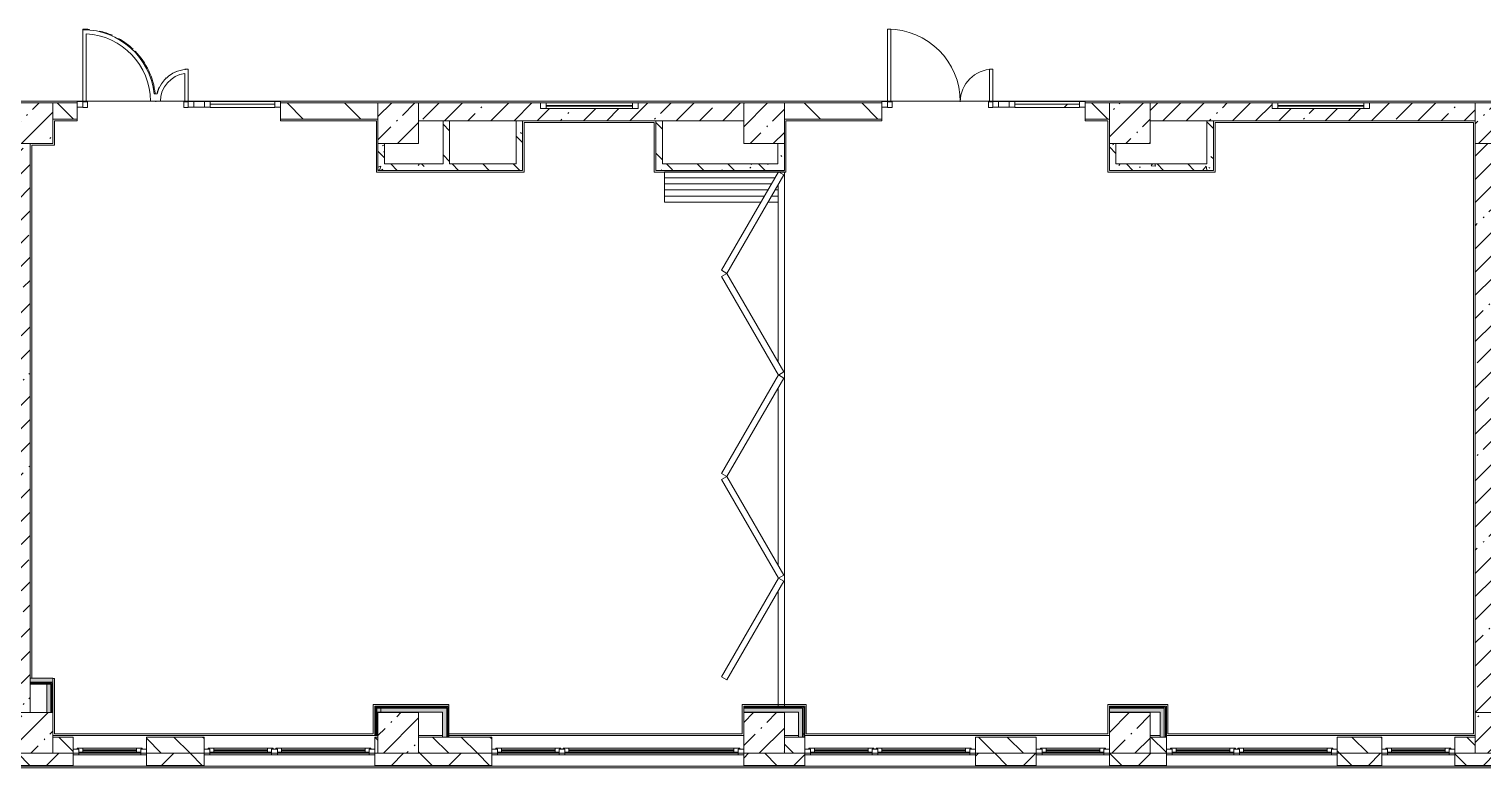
# Model space of a CAD drawing. Header units: millimetres. Extents: x 81676 to 276943, y -8553 to 29000.
# Drawn here: x 195580 to 213468, y -280 to 8808 of the extents above; entities that cross this region are included whole.
import ezdxf

# ---------------------------------------------------------------- set-up
doc = ezdxf.new("R2010")
doc.units = ezdxf.units.MM
for name, color, linetype, lineweight, true_color in [('A-DETL-GENF-4', 7, 'Continuous', 5, 0xaaaaaa), ('A-DOOR-4', 7, 'Continuous', 5, 0xaaaaaa), ('A-DOOR-FRAM-3', 7, 'Continuous', 5, 0xaaaaaa), ('A-FLOR-3', 7, 'Continuous', 5, 0xaaaaaa), ('I-WALL-1', 7, 'Continuous', 5, 0xe7e7e7), ('I-WALL-2', 7, 'Continuous', 9, 0xe7e7e7), ('I-WALL-5', 7, 'Continuous', 5, 0x787878)]:
    doc.layers.add(name, color=color, linetype=linetype, lineweight=lineweight, true_color=true_color)
for name, color, linetype, lineweight in [('A-GLAZ-2', 7, 'Continuous', 5), ('A-GLAZ-CURT-1', 7, 'Continuous', 5), ('A-GLAZ-CWMG-2', 7, 'Continuous', 5), ('A-WALL', 7, 'Continuous', 9), ('A-WALL-6', 7, 'Continuous', 5), ('I-WALL-3', 7, 'Continuous', 5), ('S-COLS-1', 7, 'Continuous', 5)]:
    doc.layers.add(name, color=color, linetype=linetype, lineweight=lineweight)
pattern_1 = [(45, (147962.96, 0), (-285.1231, 285.1231), []), (45, (148248.1, 0), (-285.1231, 285.1231), [504.031, -100.806, 16.764, -84.042])]
pattern_2 = [(135, (147962.96, 0), (-353.5534, -353.5534), [])]
pattern_3 = [(135, (147962.96, 0), (-377.1708, -377.1708), [533.4, -88.9, 17.78, -88.9]), (135, (147962.96, 376.94), (-377.1708, -377.1708), []), (50, (147962.96, 0), (637.6445, -55.7866), [66.675, -733.425]), (355, (147962.96, 0), (-123.3494, 668.699), [53.34, -586.74]), (100.451, (148016.1, -4.65), (514.299, 612.908), [56.665, -623.315]), (46.184, (147963, 177.8), (948.776, -147.15), [100.012, -1100.137]), (96.636, (148042, 165.5), (830.909, 865.997), [84.998, -934.973]), (351.184, (147963, 177.8), (830.918, 865.988), [80.01, -880.11]), (21, (148051.86, 133.35), (530.6506, -357.9283), [66.675, -733.425]), (326, (148051.86, 133.35), (216.308, 644.6585), [53.34, -586.74]), (71.451, (148096.1, 103.5), (746.9596, 286.7243), [56.665, -623.315]), (37.5, (147962.96, 0), (10.8105, 295.9426), [16.764, -562.864, 16.764, -578.866, -588.962]), (37.5, (147962.96, 0), (10.8105, 295.9426), [-1175.258, 16.764, -572.198]), (7.5, (147962.96, 0), (233.8692, 350.6318), [16.764, -322.834, 16.764, -549.529, -224.472]), (7.5, (147962.96, 0), (233.8692, 350.6318), [-905.891, 16.764, -207.708]), (327.5, (147764.71, 0), (474.5678, -20.0513), [16.764, -205.486, 16.764, -676.656, -920.115]), (327.5, (147764.71, 0), (474.5678, -20.0513), [-915.67, 16.764, -903.351]), (317.5, (147675.8, 0), (518.4522, 88.9934), [16.764, -272.161, 16.764, -443.738, -653.415]), (317.5, (147675.8, 0), (518.4522, 88.9934), [-749.427, 16.764, -636.651])]
pattern_4 = [(45, (147962.96, 0), (-530.33, 530.33), []), (135, (147962.96, 0), (-530.33, -530.33), [])]

# ---------------------------------------------------------------- blocks, each defined once
blk = doc.blocks.new('BSC_Колонна _Прямоугольная - 500х500-V15-1_6_3_птичка')
at = {"layer": 'S-COLS-1'}
h = blk.add_hatch(dxfattribs=at)
h.set_pattern_fill('FP_38', color=256, style=0, pattern_type=2)
h.set_pattern_definition([(45, (-47660, -7650), (-285.123, 285.123), []), (45, (-47374.88, -7650), (-285.123, 285.123), [504.031, -100.806, 16.764, -84.042])])
h.paths.add_polyline_path([(-250, -250), (250, -250), (250, 250), (-250, 250), (-250, -105)])
for p, q in [((250, 250), (-250, 250)), ((-250, 250), (-250, -250)), ((250, -250), (250, 250)), ((-250, -250), (250, -250))]:
    blk.add_line(p, q, dxfattribs=at)
blk = doc.blocks.new('BSC_Колонна _Прямоугольная - 500х500-V16-1_6_3_птичка')
at = {"layer": 'S-COLS-1'}
h = blk.add_hatch(dxfattribs=at)
h.set_pattern_fill('FP_39', color=256, style=0, pattern_type=2)
h.set_pattern_definition([(45, (-52160, -7650), (-285.123, 285.123), []), (45, (-51874.88, -7650), (-285.123, 285.123), [504.031, -100.806, 16.764, -84.042])])
h.paths.add_polyline_path([(250, -250), (250, 250), (-250, 250), (-250, -250)])
for p, q in [((250, 250), (-250, 250)), ((-250, 250), (-250, -250)), ((250, -250), (250, 250)), ((-250, -250), (250, -250))]:
    blk.add_line(p, q, dxfattribs=at)
blk = doc.blocks.new('BSC_Колонна _Прямоугольная - 500х500-V17-1_6_3_птичка')
at = {"layer": 'S-COLS-1'}
h = blk.add_hatch(dxfattribs=at)
h.set_pattern_fill('FP_40', color=256, style=0, pattern_type=2)
h.set_pattern_definition([(45, (-61160, -7650), (-285.1231, 285.1231), []), (45, (-60874.88, -7650), (-285.123, 285.123), [504.031, -100.806, 16.764, -84.042])])
h.paths.add_polyline_path([(250, -250), (250, 250), (-250, 250), (-250, -250)])
for p, q in [((250, 250), (-250, 250)), ((-250, 250), (-250, -250)), ((250, -250), (250, 250)), ((-250, -250), (250, -250))]:
    blk.add_line(p, q, dxfattribs=at)
blk = doc.blocks.new('BSC_Колонна _Прямоугольная - 500х500-V22-1_6_3_птичка')
at = {"layer": 'S-COLS-1'}
h = blk.add_hatch(dxfattribs=at)
h.set_pattern_fill('FP_45', color=256, style=0, pattern_type=2)
h.set_pattern_definition([(45, (-47660, -150), (-285.123, 285.123), []), (45, (-47374.88, -150), (-285.123, 285.123), [504.031, -100.806, 16.764, -84.042])])
h.paths.add_polyline_path([(250, -250), (250, 250), (-250, 250), (-250, -250)])
for p, q in [((250, 250), (-250, 250)), ((-250, 250), (-250, -250)), ((250, -250), (250, 250)), ((-250, -250), (250, -250))]:
    blk.add_line(p, q, dxfattribs=at)
blk = doc.blocks.new('BSC_Колонна _Прямоугольная - 500х500-V23-1_6_3_птичка')
at = {"layer": 'S-COLS-1'}
h = blk.add_hatch(dxfattribs=at)
h.set_pattern_fill('FP_46', color=256, style=0, pattern_type=2)
h.set_pattern_definition([(45, (-52160, -150), (-285.123, 285.123), []), (45, (-51874.88, -150), (-285.123, 285.123), [504.031, -100.806, 16.764, -84.042])])
h.paths.add_polyline_path([(-250, -250), (250, -250), (250, 250), (-250, 250), (-250, -245)])
for p, q in [((250, 250), (-250, 250)), ((-250, 250), (-250, -250)), ((250, -250), (250, 250)), ((-250, -250), (250, -250))]:
    blk.add_line(p, q, dxfattribs=at)
blk = doc.blocks.new('BSC_Колонна _Прямоугольная - 500х500-V24-1_6_3_птичка')
at = {"layer": 'S-COLS-1'}
h = blk.add_hatch(dxfattribs=at)
h.set_pattern_fill('FP_47', color=256, style=0, pattern_type=2)
h.set_pattern_definition([(45, (-61160, -150), (-285.123, 285.123), []), (45, (-60874.88, -150), (-285.123, 285.123), [504.031, -100.806, 16.764, -84.042])])
h.paths.add_polyline_path([(62, -250), (250, -250), (250, 250), (-250, 250), (-250, -250)])
for p, q in [((250, 250), (-250, 250)), ((-250, 250), (-250, -250)), ((250, -250), (250, 250)), ((-250, -250), (250, -250))]:
    blk.add_line(p, q, dxfattribs=at)
blk = doc.blocks.new('BSC_Колонна _Прямоугольная - 500х500-V25-1_6_3_птичка')
at = {"layer": 'S-COLS-1'}
h = blk.add_hatch(dxfattribs=at)
h.set_pattern_fill('FP_48', color=256, style=0, pattern_type=2)
h.set_pattern_definition([(45, (-65660, -150), (-285.1231, 285.1231), []), (45, (-65374.88, -150), (-285.1231, 285.1231), [504.031, -100.806, 16.764, -84.042])])
h.paths.add_polyline_path([(209, -250), (250, -250), (250, 250), (-250, 250), (-250, -250)])
for p, q in [((250, 250), (-250, 250)), ((-250, 250), (-250, -250)), ((250, -250), (250, 250)), ((-250, -250), (250, -250))]:
    blk.add_line(p, q, dxfattribs=at)
blk = doc.blocks.new('BSC_Колонна _Прямоугольная - 500х500-V28-1_6_3_птичка')
at = {"layer": 'S-COLS-1'}
h = blk.add_hatch(dxfattribs=at)
h.set_pattern_fill('FP_51', color=256, style=0, pattern_type=2)
h.set_pattern_definition([(45, (-65660, -7650), (-285.1231, 285.1231), []), (45, (-65374.88, -7650), (-285.1231, 285.1231), [504.031, -100.806, 16.764, -84.042])])
h.paths.add_polyline_path([(-30, -250), (250, -250), (250, 22), (220, 22), (220, 30), (250, 30), (250, 250), (-250, 250), (-250, -250)])
for p, q in [((220, 250), (-250, 250)), ((-250, 250), (-250, -250)), ((250, -250), (250, 22)), ((-250, -250), (250, -250))]:
    blk.add_line(p, q, dxfattribs=at)
blk = doc.blocks.new('120_Окно_СКБ_1Ст - 120_Окно_СКБ_1Ст 900х2500_h_-V36-1_6_3_птичка')
at = {"layer": 'A-GLAZ-2'}
for p, q in [((-450, -127), (-450, -57)), ((-450, -57), (-380, -57)), ((450, -57), (-450, -57)), ((-380, -127), (-450, -127)), ((-450, -127), (-400, -127)), ((-380, -127), (-400, -127)), ((-400, -127), (-400, -137)), ((-400, -137), (400, -137)), ((400, -137), (-400, -137)), ((-380, -57), (-380, -127)), ((380, -87), (-380, -87)), ((-380, -87), (-380, -127)), ((-330, -137), (-330, -87)), ((-330, -107), (330, -107)), ((330, -117), (-330, -117)), ((330, -137), (330, -87)), ((380, -127), (380, -57)), ((380, -57), (450, -57)), ((380, -127), (380, -87)), ((450, -127), (380, -127)), ((400, -127), (380, -127)), ((400, -137), (400, -127)), ((401, -127), (450, -127)), ((450, -57), (450, -127))]:
    blk.add_line(p, q, dxfattribs=at)
blk = doc.blocks.new('120_Окно_СКБ_2Ст - 120_Окно_СКБ_2Ст 2100х2500 _мал створка справа_-V37-1_6_3_птичка')
at = {"layer": 'A-GLAZ-2'}
for p, q in [((-1050, -127), (-1050, -57)), ((-1050, -57), (-980, -57)), ((1050, -57), (-1050, -57)), ((-980, -127), (-1050, -127)), ((-1050, -127), (-1000, -127)), ((-980, -127), (-1000, -127)), ((-1000, -127), (-1000, -137)), ((-1000, -137), (170, -137)), ((170, -137), (-1000, -137)), ((-980, -57), (-980, -127)), ((150, -87), (-980, -87)), ((-980, -87), (-980, -127)), ((-930, -137), (-930, -87)), ((-930, -107), (100, -107)), ((100, -117), (-930, -117)), ((100, -137), (100, -87)), ((150, -127), (150, -57)), ((150, -57), (220, -57)), ((150, -127), (150, -87)), ((220, -127), (150, -127)), ((170, -127), (150, -127)), ((170, -127), (200, -127)), ((170, -137), (170, -127)), ((220, -127), (200, -127)), ((200, -127), (200, -137)), ((200, -137), (1000, -137)), ((1000, -137), (200, -137)), ((220, -57), (220, -127)), ((980, -87), (220, -87)), ((220, -87), (220, -127)), ((270, -137), (270, -87)), ((270, -107), (930, -107)), ((930, -117), (270, -117)), ((930, -137), (930, -87)), ((980, -127), (980, -57)), ((980, -57), (1050, -57)), ((980, -127), (980, -87)), ((1050, -127), (980, -127)), ((1000, -127), (980, -127)), ((1000, -127), (1050, -127)), ((1000, -137), (1000, -127)), ((1050, -57), (1050, -127))]:
    blk.add_line(p, q, dxfattribs=at)
blk = doc.blocks.new('120_Окно_СКБ_2Ст - 120_Окно_СКБ_2Ст 3100х2500 _мал_створка слева_-22446080-1_6_3_птичка')
at = {"layer": 'A-GLAZ-2'}
for p, q in [((-1550, -127), (-1550, -57)), ((-1550, -57), (-1480, -57)), ((1550, -57), (-1550, -57)), ((-1480, -127), (-1550, -127)), ((-1550, -127), (-1500, -127)), ((-1480, -127), (-1500, -127)), ((-1500, -127), (-1500, -137)), ((-1500, -137), (670, -137)), ((670, -137), (-1500, -137)), ((-1480, -57), (-1480, -127)), ((650, -87), (-1480, -87)), ((-1480, -87), (-1480, -127)), ((-1430, -137), (-1430, -87)), ((-1430, -107), (600, -107)), ((600, -117), (-1430, -117)), ((600, -137), (600, -87)), ((650, -127), (650, -57)), ((650, -57), (720, -57)), ((650, -127), (650, -87)), ((720, -127), (650, -127)), ((670, -127), (650, -127)), ((670, -127), (700, -127)), ((670, -137), (670, -127)), ((720, -127), (700, -127)), ((700, -127), (700, -137)), ((700, -137), (1500, -137)), ((1500, -137), (700, -137)), ((720, -57), (720, -127)), ((1480, -87), (720, -87)), ((720, -87), (720, -127)), ((770, -137), (770, -87)), ((770, -107), (1430, -107)), ((1430, -117), (770, -117)), ((1430, -137), (1430, -87)), ((1480, -127), (1480, -57)), ((1480, -57), (1550, -57)), ((1480, -127), (1480, -87)), ((1550, -127), (1480, -127)), ((1500, -127), (1480, -127)), ((1500, -127), (1550, -127)), ((1500, -137), (1500, -127)), ((1550, -57), (1550, -127))]:
    blk.add_line(p, q, dxfattribs=at)
blk = doc.blocks.new('DOR__перегородка__Прямоугольная - ТП-3_ Вн_ДПГ_6820х3300h-19315679-1_6_3_птичка')
at = {"layer": 'A-DOOR-4'}
for p, q in [((6445, 1474), (6820, 1474)), ((6445, 1474), (6445, 288)), ((6520, 1474), (6520, 244)), ((6595, 1474), (6595, 201)), ((6670, 1474), (6670, 158)), ((6745, 1474), (6745, 114)), ((6820, 1474), (6820, 0)), ((6445, 201), (6445, 75)), ((246, 75), (1664, 75)), ((246, 0), (6820, 0)), ((1814, 75), (1827, 75)), ((1977, 75), (4164, 75)), ((4314, 75), (4325, 75)), ((4475, 75), (6663, 75)), ((6520, 158), (6520, 75)), ((6595, 114), (6595, 75)), ((6813, 75), (6820, 75))]:
    blk.add_line(p, q, dxfattribs=at)
at = {"layer": 'A-DOOR-FRAM-3'}
for p, q in [((570, 707), (608, 772)), ((608, 772), (1820, 72)), ((1821, 72), (3033, 772)), ((3033, 772), (3071, 707)), ((3070, 707), (3107, 772)), ((3107, 772), (4320, 72)), ((4319, 72), (5532, 772)), ((5532, 772), (5569, 707)), ((5569, 707), (5607, 772)), ((5607, 772), (6819, 72)), ((1783, 7), (570, 707)), ((3071, 707), (1858, 7)), ((4282, 7), (3070, 707)), ((5569, 707), (4357, 7)), ((6781, 7), (5569, 707)), ((1820, 72), (1783, 7)), ((1858, 7), (1821, 72)), ((4320, 72), (4282, 7)), ((4357, 7), (4319, 72)), ((6819, 72), (6781, 7))]:
    blk.add_line(p, q, dxfattribs=at)
blk = doc.blocks.new('BSC_Колонна _Прямоугольная - 500х500-V46-1_6_3_птичка')
at = {"layer": 'S-COLS-1'}
h = blk.add_hatch(dxfattribs=at)
h.set_pattern_fill('FP_80', color=256, style=0, pattern_type=2)
h.set_pattern_definition([(45, (-56660, -150), (-285.123, 285.123), []), (45, (-56374.88, -150), (-285.123, 285.123), [504.031, -100.806, 16.764, -84.042])])
h.paths.add_polyline_path([(-86, -250), (250, -250), (250, 250), (-250, 250), (-250, -250)])
for p, q in [((250, 250), (-250, 250)), ((-250, 250), (-250, -250)), ((250, -250), (250, 250)), ((-250, -250), (250, -250))]:
    blk.add_line(p, q, dxfattribs=at)
blk = doc.blocks.new('BSC_Колонна _Прямоугольная - 500х500-V47-1_6_3_птичка')
at = {"layer": 'S-COLS-1'}
h = blk.add_hatch(dxfattribs=at)
h.set_pattern_fill('FP_81', color=256, style=0, pattern_type=2)
h.set_pattern_definition([(45, (-56660, -7650), (-285.123, 285.123), []), (45, (-56374.88, -7650), (-285.123, 285.123), [504.031, -100.806, 16.764, -84.042])])
h.paths.add_polyline_path([(-86, -250), (250, -250), (250, 250), (-250, 250), (-250, -250)])
for p, q in [((250, 250), (-250, 250)), ((-250, 250), (-250, -250)), ((250, -250), (250, 250)), ((-250, -250), (250, -250))]:
    blk.add_line(p, q, dxfattribs=at)
blk = doc.blocks.new('120_Окно_СКБ_1Ст - 120_Окно_СКБ_1Ст 900х2500_h_-V54-1_6_3_птичка')
at = {"layer": 'A-GLAZ-2'}
for p, q in [((-450, -127), (-450, -57)), ((-450, -57), (-380, -57)), ((450, -57), (-450, -57)), ((-380, -127), (-450, -127)), ((-450, -127), (-400, -127)), ((-380, -127), (-400, -127)), ((-400, -127), (-400, -137)), ((-400, -137), (400, -137)), ((400, -137), (-400, -137)), ((-380, -57), (-380, -127)), ((380, -87), (-380, -87)), ((-380, -87), (-380, -127)), ((-330, -137), (-330, -87)), ((-330, -107), (330, -107)), ((330, -117), (-330, -117)), ((330, -137), (330, -87)), ((380, -127), (380, -57)), ((380, -57), (450, -57)), ((380, -127), (380, -87)), ((450, -127), (380, -127)), ((400, -127), (380, -127)), ((400, -127), (450, -127)), ((400, -137), (400, -127)), ((450, -57), (450, -127))]:
    blk.add_line(p, q, dxfattribs=at)
blk = doc.blocks.new('120_Окно_СКБ_1Ст - 120_Окно_СКБ_1Ст 900х2500_h_-V63-1_6_3_птичка')
at = {"layer": 'A-GLAZ-2'}
for p, q in [((-450, -127), (-450, -57)), ((-450, -57), (-380, -57)), ((450, -57), (-450, -57)), ((-380, -127), (-450, -127)), ((-450, -127), (-400, -127)), ((-380, -127), (-400, -127)), ((-400, -127), (-400, -137)), ((-400, -137), (400, -137)), ((400, -137), (-400, -137)), ((-380, -57), (-380, -127)), ((380, -87), (-380, -87)), ((-380, -87), (-380, -127)), ((-330, -137), (-330, -87)), ((-330, -107), (330, -107)), ((330, -117), (-330, -117)), ((330, -137), (330, -87)), ((380, -127), (380, -57)), ((380, -57), (450, -57)), ((380, -127), (380, -87)), ((450, -127), (380, -127)), ((400, -127), (380, -127)), ((400, -127), (450, -127)), ((400, -137), (400, -127)), ((450, -57), (450, -127))]:
    blk.add_line(p, q, dxfattribs=at)
blk = doc.blocks.new('Прямоугольный импост - 50 x 70 мм-31700031-1_6_3_птичка')
at = {"layer": 'A-GLAZ-CWMG-2'}
for p, q in [((-70, 35), (0, 35)), ((-70, -35), (-70, 35)), ((0, 35), (0, -35)), ((0, -35), (-70, -35))]:
    blk.add_line(p, q, dxfattribs=at)
blk = doc.blocks.new('Дверь_Витражная_остекление_ - ДВН_ДАО_Главный вход_1200 в свету-V168-1_6_3_птичка')
at = {"layer": 'A-DETL-GENF-4'}
for p, q in [((-607.5, 925), (-647.5, 925)), ((-647.5, 925), (-647.5, 917)), ((-607.5, 914.7), (-607.5, 925)), ((647.5, 430), (607.5, 430)), ((-647.5, 30), (-607.5, 30)), ((-592.5, 30), (-647.5, 30)), ((-607.5, 30), (-607.5, 37)), ((-592.5, -40), (-592.5, 30)), ((592.5, -40), (592.5, 30)), ((592.5, 30), (647.5, 30)), ((607.5, 37), (607.5, 30)), ((607.5, 30), (647.5, 30)), ((-647.5, -40), (-592.5, -40)), ((647.5, -40), (592.5, -40))]:
    blk.add_line(p, q, dxfattribs=at)
at = {"layer": 'A-DOOR-4'}
blk.add_line((-647.5, 925), (-647.5, 917), dxfattribs=at)
for centre, radius, start, end in [((-647.5, 30), 895, 84.89417, 90), ((-647.5, 30), 895, 66.09157, 76.75735), ((-647.5, 30), 895, 46.29046, 60.65283), ((-647.5, 30), 895, 6.49726, 44.08654), ((647.5, 30), 400, 111.27932, 114.05027), ((647.5, 30), 400, 152.83924, 163.42706), ((647.5, 30), 400, 132.31117, 137.0053), ((647.5, 30), 400, 178.97108, 180), ((-647.5, 30), 895, 360, 0.45558)]:
    blk.add_arc(centre, radius, start, end, dxfattribs=at)
blk = doc.blocks.new('Системная панель - Стемалит - 40мм-31720939-1_6_3_птичка')
at = {"layer": 'A-GLAZ-CURT-1'}
for p, q in [((65, 35), (-65, 35)), ((-65, 35), (-65, -35)), ((65, -35), (65, 35)), ((-65, -35), (65, -35))]:
    blk.add_line(p, q, dxfattribs=at)
blk = doc.blocks.new('Прямоугольный импост - 50 x 70 мм-31687886-1_6_3_птичка')
at = {"layer": 'A-GLAZ-CWMG-2'}
for p, q in [((-35, 35), (35, 35)), ((-35, -35), (-35, 35)), ((35, 35), (35, -35)), ((35, -35), (-35, -35))]:
    blk.add_line(p, q, dxfattribs=at)
blk = doc.blocks.new('Прямоугольный импост - 50 x 70 мм-V164-1_6_3_птичка')
at = {"layer": 'A-GLAZ-CWMG-2'}
for p, q in [((0, 35), (-70, 35)), ((-70, 35), (-70, -35)), ((0, -35), (0, 35)), ((-70, -35), (0, -35))]:
    blk.add_line(p, q, dxfattribs=at)
blk = doc.blocks.new('Системная панель - Стекло - 40мм-V169-1_6_3_птичка')
at = {"layer": 'A-GLAZ-CURT-1'}
for p, q in [((397.5, 0), (-397.5, 0)), ((-397.5, 0), (-397.5, -40)), ((397.5, -40), (397.5, 0)), ((-397.5, -40), (397.5, -40))]:
    blk.add_line(p, q, dxfattribs=at)
blk = doc.blocks.new('Прямоугольный импост - 50 x 70 мм-31702100-1_6_3_птичка')
at = {"layer": 'A-GLAZ-CWMG-2'}
for p, q in [((-35, 35), (35, 35)), ((-35, -35), (-35, 35)), ((35, 35), (35, -35)), ((35, -35), (-35, -35))]:
    blk.add_line(p, q, dxfattribs=at)
blk = doc.blocks.new('Прямоугольный импост - 50 x 70 мм-31720914-1_6_3_птичка')
at = {"layer": 'A-GLAZ-CWMG-2'}
blk.add_line((24940, 7918), (24145, 7918), dxfattribs=at)
blk = doc.blocks.new('Дверь_Витражная_остекление_ - ДВН_ДАО_Главный вход_1200 в свету-31742133-1_6_3_птичка')
at = {"layer": 'A-DETL-GENF-4'}
for p, q in [((-607.5, 925), (-647.5, 925)), ((-647.5, 925), (-647.5, 35)), ((-607.5, 30), (-607.5, 925)), ((647.5, 430), (607.5, 430)), ((607.5, 430), (607.5, 30)), ((647.5, 35), (647.5, 430)), ((-647.5, 30), (-607.5, 30)), ((-592.5, 30), (-647.5, 30)), ((-592.5, -40), (-592.5, 30)), ((592.5, -40), (592.5, 30)), ((592.5, 30), (647.5, 30)), ((607.5, 30), (647.5, 30)), ((-647.5, -40), (-592.5, -40)), ((647.5, -40), (592.5, -40))]:
    blk.add_line(p, q, dxfattribs=at)
at = {"layer": 'A-DOOR-4'}
for p, q in [((-647.5, 925), (-647.5, 35)), ((647.5, 430), (647.5, 35))]:
    blk.add_line(p, q, dxfattribs=at)
for centre, radius, start, end in [((-647.5, 30), 895, 360, 90), ((647.5, 30), 400, 90, 180)]:
    blk.add_arc(centre, radius, start, end, dxfattribs=at)
blk = doc.blocks.new('Системная панель - Стекло - 40мм-V170-1_6_3_птичка')
at = {"layer": 'A-GLAZ-CURT-1'}
h = blk.add_hatch(dxfattribs=at)
h.set_pattern_fill('FP_172', color=256, style=0, pattern_type=2)
h.set_pattern_definition([(45, (-60642.5, -7383), (-1414.214, 1414.214), [1000, -3000]), (45, (-61642.5, -7883), (-1414.214, 1414.214), [3000, -1000]), (45, (-59642.5, -8383), (-1414.214, 1414.214), [1000, -3000])])
h.paths.add_polyline_path([(398, -40), (398, 0), (-398, 0), (-398, -40), (395, -40)])
for p, q in [((398, 0), (-398, 0)), ((-398, 0), (-398, -40)), ((398, -40), (398, 0)), ((-398, -40), (398, -40))]:
    blk.add_line(p, q, dxfattribs=at)
blk = doc.blocks.new('120_Окно_СКБ_1Ст - 120_Окно_СКБ_1Ст 400х1200 EI30-24228621-1_6_3_птичка')
at = {"layer": 'A-GLAZ-2'}
for p, q in [((-600, 40), (-600, 110)), ((-600, 110), (-530, 110)), ((600, 110), (-600, 110)), ((-530, 40), (-600, 40)), ((-600, 40), (600, 40)), ((-530, 110), (-530, 40)), ((530, 80), (-530, 80)), ((530, 70), (-530, 70)), ((530, 40), (530, 110)), ((530, 110), (600, 110)), ((600, 40), (530, 40)), ((600, 110), (600, 40))]:
    blk.add_line(p, q, dxfattribs=at)

msp = doc.modelspace()

# ---------------------------------------------------------------- hatches: boundary and pattern name
at = {"layer": 'A-WALL-6'}
h = msp.add_hatch(dxfattribs=at)
h.set_pattern_fill('FP_65', color=256, style=0, pattern_type=2)
h.set_pattern_definition([(135, (147962.96, 0), (-176.7767, -176.7767), [])])
h.paths.add_polyline_path([(205123, -100), (205123, 100), (204873, 100), (204873, -100)])
h.paths.add_polyline_path([(195873, -100), (196123, -100), (196123, 100), (195873, 100)])
h.paths.add_polyline_path([(197023, -100), (197734.5, -100), (197734.5, 100), (197023, 100)])
h.paths.add_polyline_path([(213123, -100), (213373, -100), (213373, 100), (213123, 100)])
h.paths.add_polyline_path([(211973, -100), (212223, -100), (212223, 100), (211673, 100), (211673, -100)])
h.paths.add_polyline_path([(199834.5, -100), (199873, -94.7), (199873, 100), (199834.5, 100)])
h.paths.add_polyline_path([(209373, -100), (209573, -100), (209573, 100), (209373, 100), (209373, 42.9)])
h.paths.add_polyline_path([(200373, -100), (201273, -100), (201273, 100), (200373, 100), (200373, -25.1)])
h.paths.add_polyline_path([(207223, -100), (207973, -100), (207973, 100), (207223, 100)])
h = msp.add_hatch(dxfattribs=at)
h.set_pattern_fill('FP_54', color=256, style=0, pattern_type=2)
h.set_pattern_definition([(45, (147962.96, 0), (-353.5534, 353.5534), []), (135, (147962.96, 0), (-353.5534, -353.5534), [])])
h.paths.add_polyline_path([(223656.8, -250), (223663, -250), (223663, -100), (221943, -100), (221943, -250), (223655, -250)])
h.paths.add_polyline_path([(215690.9, -250), (218623, -250), (218623, -100), (215023, -100), (215023, -250)])
h.paths.add_polyline_path([(220199, -250), (220243, -250), (220243, -100), (219523, -101.8), (219523, -250), (220043, -250)])
h.paths.add_polyline_path([(209573, -250), (209573, -100), (208873, -100), (208873, -250), (209184.6, -250)])
h.paths.add_polyline_path([(211673, -250), (212223, -250), (212223, -100), (211673, -100), (211673, -121.3)])
h.paths.add_polyline_path([(207973, -250), (207973, -100), (207223, -100), (207223, -250)])
h.paths.add_polyline_path([(205123, -250), (205123, -100), (204373, -100), (204373, -250), (204537.2, -250)])
h.paths.add_polyline_path([(213123, -250), (214123, -250), (214123, -100), (213123, -100), (213123, -118)])
h.paths.add_polyline_path([(199834.5, -250), (201273, -250), (201273, -100), (199834.5, -100), (199834.5, -150.7)])
h.paths.add_polyline_path([(197734.5, -250), (197734.5, -100), (197023, -100), (197023, -250), (197101.4, -250)])
h.paths.add_polyline_path([(196123, -250), (196123, -100), (195373, -100), (195373, -250)])
h.paths.add_polyline_path([(192273, -250), (192273, -100), (190700.5, -100), (190700.5, -250), (191524.5, -250)])
h.paths.add_polyline_path([(188600.5, -250), (188600.5, -100), (187903, -100), (187903, -250)])
h.paths.add_polyline_path([(187003, -250), (187003, -100), (185953, -100), (185953, -250), (186877.1, -250)])
h.paths.add_polyline_path([(185053, -250), (185053, -100), (183933, -100), (183933, -250), (185018.2, -250)])
h.paths.add_polyline_path([(181833, -250), (181833, -100), (180973, -100), (180973, -250)])
h.paths.add_polyline_path([(178173, -250), (178173, -100), (177172.7, -100), (177172.7, -250), (177582.4, -250)])
h.paths.add_polyline_path([(176272.7, -250), (176272.7, -100), (175273, -100), (175273, -250)])
h.paths.add_polyline_path([(169573, -250), (170598, -250), (170598, -100), (169573, -100), (169573, -226)])
h.paths.add_polyline_path([(163573, -250), (163573, -100), (162823, -100), (162823, -250)])
h.paths.add_polyline_path([(174373, -250), (174373, -100), (173398, -100), (173398, -250), (173864.5, -250)])
h.paths.add_polyline_path([(164473, -250), (165223, -250), (165223, -100), (164473, -100), (164473, -238.7)])
h.paths.add_polyline_path([(167323, -250), (168673, -250), (168673, -100), (167323, -100), (167323, -231.6)])
h.paths.add_polyline_path([(148768.6, -250), (151693, -250), (151693, -100), (147703, -100), (147703, -250), (148073, -250)])
h.paths.add_polyline_path([(155623, -250), (156222.7, -250), (156222.7, -100), (154793, -100), (154793, -250), (155275, -250)])
h.paths.add_polyline_path([(159973, -250), (160723, -248), (160723, -100), (159973, -100), (159973, -249.9)])
h.paths.add_polyline_path([(157873, -250), (157873, -100), (157122.7, -100), (157122.7, -250), (157133.9, -250)])
at = {"layer": 'I-WALL-1'}
for points in [[(195864.4, 775), (195873, 775), (195873, 825), (195593, 820), (195593, 775), (195848, 775)], [(195798, 400), (195848, 400), (195848, 750), (195798, 750), (195798, 500)], [(199889.8, 405), (200668, 405), (200668, 455), (199834.5, 455), (199834.5, 405), (199873, 405)], [(200718, 100), (200718, 455), (200668, 455), (200668, 100)], [(204537.2, 405), (205048, 405), (205048, 455), (204373, 455), (204373, 405)], [(209498, 405), (209548, 405), (209548, 455), (208873, 455), (208873, 405), (209373, 405)]]:
    msp.add_hatch(color=256, dxfattribs=at).paths.add_polyline_path(points)
h = msp.add_hatch(color=256, dxfattribs=at)
h.paths.add_polyline_path([(199873, 120), (199873, 400), (199859.5, 405), (199859.5, 120)])
h.paths.add_polyline_path([(199909.5, 455), (199909.5, 480), (199859.5, 480), (199859.5, 455), (199889.8, 455)])
at = {"layer": 'I-WALL-2'}
for points in [[(205098, 100), (205098, 455), (205048, 455), (205048, 100)], [(209498, 100), (209548, 100), (209548, 405), (209498, 405), (209498, 120)]]:
    msp.add_hatch(color=256, dxfattribs=at).paths.add_polyline_path(points)
at = {"layer": 'I-WALL-3'}
h = msp.add_hatch(dxfattribs=at)
h.set_pattern_fill('FP_64', color=256, style=0, pattern_type=2)
h.set_pattern_definition(pattern_2)
h.paths.add_polyline_path([(198673, 7700), (199873, 7700), (199873, 7900), (198673, 7900)])
h.paths.add_polyline_path([(196173, 7700), (196173, 7900), (195873, 7900), (195873, 7700), (195893, 7700)])
h = msp.add_hatch(dxfattribs=at)
h.set_pattern_fill('FP_34', color=256, style=0, pattern_type=2)
h.set_pattern_definition(pattern_1)
h.paths.add_polyline_path([(200819.3, 7680), (204373, 7680), (204373, 7900), (203073, 7900), (203073, 7830), (201873, 7830), (201873, 7900), (200373, 7900), (200373, 7680), (200743, 7680)])
h = msp.add_hatch(dxfattribs=at)
h.set_pattern_fill('FP_64', color=256, style=0, pattern_type=2)
h.set_pattern_definition(pattern_2)
h.paths.add_polyline_path([(208573, 7700), (208873, 7700), (208873, 7900), (208573, 7900)])
h.paths.add_polyline_path([(205143, 7700), (206073, 7700), (206073, 7900), (204873, 7900), (204873, 7700), (204946.5, 7700)])
h = msp.add_hatch(dxfattribs=at)
h.set_pattern_fill('FP_34', color=256, style=0, pattern_type=2)
h.set_pattern_definition(pattern_1)
h.paths.add_polyline_path([(209373, 7680), (213373, 7680), (213373, 7900), (212073, 7900), (212073, 7830), (210873, 7830), (210873, 7900), (209373, 7900)])
h = msp.add_hatch(dxfattribs=at)
h.set_pattern_fill('FP_34', color=256, style=0, pattern_type=2)
h.set_pattern_definition(pattern_1)
h.paths.add_polyline_path([(195373, 400), (195593, 400), (195593, 7400), (195373, 7400), (195373, 645.8)])
h = msp.add_hatch(dxfattribs=at)
h.set_pattern_fill('FP_34', color=256, style=0, pattern_type=2)
h.set_pattern_definition(pattern_1)
h.paths.add_polyline_path([(213593, 400), (213593, 7400), (213373, 7400), (213373, 400)])
h = msp.add_hatch(dxfattribs=at)
h.set_pattern_fill('FP_170', color=256, style=0, pattern_type=2)
h.set_pattern_definition(pattern_4)
h.paths.add_polyline_path([(200373, 467.5), (200730.5, 467.5), (200730.5, 480), (199909.5, 478.9), (199909.5, 467.5)])
h.paths.add_polyline_path([(199859.5, 467.5), (199859.5, 480), (199834.5, 480), (199834.5, 467.5), (199853, 467.5)])
h = msp.add_hatch(dxfattribs=at)
h.set_pattern_fill('FP_170', color=256, style=0, pattern_type=2)
h.set_pattern_definition(pattern_4)
h.paths.add_polyline_path([(200373, 455), (200718, 455), (200717.5, 467.5), (199909.5, 466.4), (199909.5, 455)])
h.paths.add_polyline_path([(199834.5, 455), (199859.5, 455), (199859.5, 467.5), (199834.5, 467.5)])
h = msp.add_hatch(dxfattribs=at)
h.set_pattern_fill('FP_170', color=256, style=0, pattern_type=2)
h.set_pattern_definition(pattern_4)
h.paths.add_polyline_path([(200730.5, 100), (200730.5, 467.5), (200718, 467.5), (200718, 100)])
h = msp.add_hatch(dxfattribs=at)
h.set_pattern_fill('FP_170', color=256, style=0, pattern_type=2)
h.set_pattern_definition(pattern_4)
h.paths.add_polyline_path([(200743, 100), (200740.1, 480), (200730.5, 480), (200730.5, 100)])
h = msp.add_hatch(dxfattribs=at)
h.set_pattern_fill('FP_170', color=256, style=0, pattern_type=2)
h.set_pattern_definition(pattern_4)
h.paths.add_polyline_path([(204873, 467.5), (205110.5, 467.5), (205110.5, 480), (204373, 480), (204373, 467.5), (204537.2, 467.5)])
h = msp.add_hatch(dxfattribs=at)
h.set_pattern_fill('FP_170', color=256, style=0, pattern_type=2)
h.set_pattern_definition(pattern_4)
h.paths.add_polyline_path([(204373, 455), (205098, 455), (205097.5, 467.5), (204373, 467.5)])
h = msp.add_hatch(dxfattribs=at)
h.set_pattern_fill('FP_170', color=256, style=0, pattern_type=2)
h.set_pattern_definition(pattern_4)
h.paths.add_polyline_path([(205110.5, 100), (205110.5, 467.5), (205098, 467.5), (205098, 100)])
h = msp.add_hatch(dxfattribs=at)
h.set_pattern_fill('FP_170', color=256, style=0, pattern_type=2)
h.set_pattern_definition(pattern_4)
h.paths.add_polyline_path([(205123, 100), (205123, 480), (205110.5, 480), (205110.5, 100)])
h = msp.add_hatch(dxfattribs=at)
h.set_pattern_fill('FP_170', color=256, style=0, pattern_type=2)
h.set_pattern_definition(pattern_4)
h.paths.add_polyline_path([(208873, 467.5), (209573, 467.5), (209573, 480), (208873, 480)])
h = msp.add_hatch(dxfattribs=at)
h.set_pattern_fill('FP_170', color=256, style=0, pattern_type=2)
h.set_pattern_definition(pattern_4)
h.paths.add_polyline_path([(208873, 455), (209560.5, 455), (209560.5, 467.5), (208873, 467.5)])
at = {"layer": 'I-WALL-5'}
h = msp.add_hatch(dxfattribs=at)
h.set_pattern_fill('FP_63', color=256, style=0, pattern_type=2)
h.set_pattern_definition(pattern_3)
h.paths.add_polyline_path([(200673, 7150), (200753, 7150), (200753, 7680), (200673, 7680), (200673, 7400)])
h = msp.add_hatch(dxfattribs=at)
h.set_pattern_fill('FP_63', color=256, style=0, pattern_type=2)
h.set_pattern_definition(pattern_3)
h.paths.add_polyline_path([(201653, 7150), (201653, 7680), (201573, 7680), (201573, 7150)])
h = msp.add_hatch(dxfattribs=at)
h.set_pattern_fill('FP_63', color=256, style=0, pattern_type=2)
h.set_pattern_definition(pattern_3)
h.paths.add_polyline_path([(203293, 7070), (203373, 7070), (203373, 7680), (203293, 7680), (203293, 7150)])
h = msp.add_hatch(dxfattribs=at)
h.set_pattern_fill('FP_63', color=256, style=0, pattern_type=2)
h.set_pattern_definition(pattern_3)
h.paths.add_polyline_path([(210153, 7070), (210153, 7680), (210073, 7680), (210073, 7070), (210114, 7070)])
h = msp.add_hatch(dxfattribs=at)
h.set_pattern_fill('FP_63', color=256, style=0, pattern_type=2)
h.set_pattern_definition(pattern_3)
h.paths.add_polyline_path([(199953, 7070), (199953, 7400), (199873, 7400), (199873, 7070)])
h = msp.add_hatch(dxfattribs=at)
h.set_pattern_fill('FP_63', color=256, style=0, pattern_type=2)
h.set_pattern_definition(pattern_3)
h.paths.add_polyline_path([(204793, 7150), (204873, 7150), (204873, 7400), (204793, 7400)])
h = msp.add_hatch(dxfattribs=at)
h.set_pattern_fill('FP_63', color=256, style=0, pattern_type=2)
h.set_pattern_definition(pattern_3)
h.paths.add_polyline_path([(208953, 7070), (208953, 7400), (208873, 7400), (208873, 7070)])
h = msp.add_hatch(dxfattribs=at)
h.set_pattern_fill('FP_63', color=256, style=0, pattern_type=2)
h.set_pattern_definition(pattern_3)
h.paths.add_polyline_path([(201653, 7070), (201653, 7150), (199953, 7150), (199953, 7070), (200819.3, 7070)])
h = msp.add_hatch(dxfattribs=at)
h.set_pattern_fill('FP_63', color=256, style=0, pattern_type=2)
h.set_pattern_definition(pattern_3)
h.paths.add_polyline_path([(204101.2, 7070), (204873, 7070), (204873, 7150), (203373, 7150), (203373, 7070)])
h = msp.add_hatch(dxfattribs=at)
h.set_pattern_fill('FP_63', color=256, style=0, pattern_type=2)
h.set_pattern_definition(pattern_3)
h.paths.add_polyline_path([(210073, 7070), (210073, 7150), (208953, 7150), (208953, 7070), (209593, 7070)])

# ---------------------------------------------------------------- linework, layer by layer
at = {"layer": 'A-FLOR-3'}
for p, q in [((196243, 8800), (196243, 7920)), ((196283, 7920), (196283, 8749)), ((197498, 8260.7), (197498, 7920)), ((197538, 7920), (197538, 8313)), ((186703, 7920), (213879.2, 7920)), ((197156.1, 8012.8), (197118.1, 8012.8)), ((196173, 7700), (196173, 7680)), ((198673, 7680), (198673, 7700)), ((206073, 7700), (206073, 7680)), ((208573, 7680), (208573, 7700)), ((196173, 7680), (195893, 7680)), ((195893, 7680), (195893, 7380)), ((199853, 7680), (198673, 7680)), ((199853, 7050), (199853, 7680)), ((203273, 7660), (201673, 7660)), ((201673, 7660), (201673, 7050)), ((203273, 7050), (203273, 7660)), ((206073, 7680), (204893, 7680)), ((204893, 7680), (204893, 7050)), ((208853, 7680), (208573, 7680)), ((208853, 7050), (208853, 7680)), ((213353, 7660), (210173, 7660)), ((210173, 7660), (210173, 7050)), ((213353, 140), (213353, 7660)), ((195893, 7380), (195613, 7380)), ((195613, 7380), (195613, 825)), ((201673, 7050), (199853, 7050)), ((204799.7, 7050), (203273, 7050)), ((204893, 7050), (204806.2, 7050)), ((210173, 7050), (208853, 7050)), ((195873, 820), (195893, 820)), ((195893, 820), (195893, 140)), ((199814.5, 140), (199814.5, 500)), ((199814.5, 500), (200743, 500)), ((200743, 500), (200743, 480)), ((204353, 140), (204353, 500)), ((204353, 500), (205143, 500)), ((205143, 500), (205143, 140)), ((208853, 140), (208853, 500)), ((208853, 500), (209593, 500)), ((209593, 500), (209593, 140)), ((195893, 140), (199814.5, 140)), ((200743, 140), (204353, 140)), ((205143, 140), (208853, 140)), ((209593, 140), (213353, 140))]:
    msp.add_line(p, q, dxfattribs=at)
for centre, radius, start, end in [((196243, 7920), 880, 6.05535, 90), ((196243, 7920), 830, 360, 87.23769), ((197538, 7920), 393, 90, 166.33705), ((197538, 7920), 343, 96.69696, 180)]:
    msp.add_arc(centre, radius, start, end, dxfattribs=at)
at = {"layer": 'A-WALL'}
for p, q in [((201653, 7680), (201573, 7680)), ((203373, 7680), (203293, 7680)), ((210153, 7680), (210073, 7680)), ((195593, 825), (195593, 750)), ((195593, 775), (195873, 775)), ((195593, 762.5), (195860.5, 762.5)), ((195848, 750), (195798, 750)), ((195848, 400), (195848, 750)), ((195860.5, 400), (195860.5, 762.5)), ((200730.5, 467.5), (199834.5, 467.5)), ((200718, 455), (199834.5, 455)), ((199847, 480), (199847, 120)), ((199859.5, 480), (199859.5, 120)), ((200718, 100), (200718, 455)), ((200730.5, 100), (200730.5, 467.5)), ((205110.5, 467.5), (204373, 467.5)), ((205098, 455), (204373, 455)), ((205098, 455), (205098, 100)), ((205110.5, 467.5), (205110.5, 100)), ((209560.5, 467.5), (208873, 467.5)), ((209548, 455), (208873, 455)), ((209548, 455), (209548, 100)), ((209560.5, 467.5), (209560.5, 100)), ((196123, -100), (195873, -100)), ((197734.5, -100), (197023, -100)), ((199873, -100), (199834.5, -100)), ((201273, -100), (200373, -100)), ((205123, -100), (204873, -100)), ((207973, -100), (207223, -100)), ((209573, -100), (209373, -100)), ((212223, -100), (211673, -100)), ((213373, -100), (213123, -100)), ((195373, -250), (196123, -250)), ((195373, -253), (196123, -253)), ((197023, -250), (197734.5, -250)), ((197023, -253), (197734.5, -253)), ((199834.5, -250), (201273, -250)), ((199834.5, -253), (201273, -253)), ((204373, -250), (205123, -250)), ((204373, -253), (205123, -253)), ((207223, -250), (207973, -250)), ((207223, -253), (207973, -253)), ((208873, -250), (209573, -250)), ((208873, -253), (209573, -253)), ((211673, -250), (212223, -250)), ((211673, -253), (212223, -253)), ((213123, -250), (214123, -250)), ((213123, -253), (214123, -253))]:
    msp.add_line(p, q, dxfattribs=at)
at = {"layer": 'A-WALL-6'}
for p, q in [((196123, 100), (195873, 100)), ((196123, -258), (196123, 100)), ((197734.5, 100), (197023, 100)), ((197023, 100), (197023, -258)), ((197734.5, -258), (197734.5, 100)), ((199873, 100), (199834.5, 100)), ((199834.5, 100), (199834.5, -258)), ((201273, 100), (200373, 100)), ((201273, -258), (201273, 100)), ((205048, 100), (204873, 100)), ((205123, -258), (205123, 100)), ((207973, 100), (207223, 100)), ((207223, 100), (207223, -258)), ((207973, -258), (207973, 100)), ((209498, 100), (209373, 100)), ((209573, -258), (209573, 100)), ((212223, 100), (211673, 100)), ((211673, 100), (211673, -258)), ((212223, -258), (212223, 100)), ((213373, 100), (213123, 100)), ((213123, 100), (213123, -258)), ((196123, -100), (197023, -100)), ((197734.5, -100), (199834.5, -100)), ((201273, -100), (204373, -100)), ((204373, -100), (204373, -258)), ((205123, -100), (207223, -100)), ((207973, -100), (208873, -100)), ((208873, -100), (208873, -258)), ((209573, -100), (211673, -100)), ((212223, -100), (213123, -100)), ((220243, -280), (147673, -280)), ((197734.5, -258), (185953, -258)), ((212223, -258), (197734.5, -258)), ((212223, -258), (220243, -258))]:
    msp.add_line(p, q, dxfattribs=at)
at = {"layer": 'I-WALL-3'}
for p, q in [((196173, 7900), (195873, 7900)), ((196173, 7700), (196173, 7900)), ((199873, 7900), (198673, 7900)), ((198673, 7900), (198673, 7700)), ((201873, 7900), (200373, 7900)), ((204373, 7900), (203073, 7900)), ((206073, 7900), (204873, 7900)), ((206073, 7700), (206073, 7900)), ((208873, 7900), (208573, 7900)), ((208573, 7900), (208573, 7700)), ((210873, 7900), (209373, 7900)), ((213373, 7900), (212073, 7900)), ((195873, 7700), (196173, 7700)), ((198673, 7700), (199873, 7700)), ((204873, 7700), (206073, 7700)), ((208573, 7700), (208873, 7700)), ((200373, 7680), (201573, 7680)), ((200673, 7680), (200673, 7150)), ((200753, 7150), (200753, 7680)), ((201573, 7680), (201573, 7150)), ((201653, 7070), (201653, 7680)), ((201653, 7680), (203293, 7680)), ((203293, 7680), (203293, 7070)), ((203373, 7150), (203373, 7680)), ((203373, 7680), (204373, 7680)), ((209373, 7680), (210073, 7680)), ((210073, 7680), (210073, 7150)), ((210153, 7070), (210153, 7680)), ((210153, 7680), (213373, 7680)), ((195593, 825), (195593, 7400)), ((199873, 7400), (199873, 7070)), ((199953, 7150), (199953, 7400)), ((204793, 7400), (204793, 7150)), ((204873, 7070), (204873, 7400)), ((208873, 7400), (208873, 7070)), ((208953, 7150), (208953, 7400)), ((213373, 7400), (213373, 400)), ((199873, 7070), (201653, 7070)), ((200673, 7150), (199953, 7150)), ((201573, 7150), (200753, 7150)), ((203293, 7070), (204873, 7070)), ((204793, 7150), (203373, 7150)), ((208873, 7070), (210153, 7070)), ((210073, 7150), (208953, 7150)), ((195873, 825), (195593, 825)), ((195593, 400), (195593, 750)), ((195593, 750), (195798, 750)), ((195798, 750), (195798, 400)), ((195873, 400), (195873, 825)), ((200743, 480), (199834.5, 480)), ((199834.5, 480), (199834.5, 120)), ((199834.5, 405), (200668, 405)), ((199909.5, 400), (199909.5, 480)), ((200668, 405), (200668, 100)), ((200743, 100), (200743, 480)), ((205123, 480), (204373, 480)), ((204373, 480), (204373, 405)), ((204373, 405), (205048, 405)), ((205048, 405), (205048, 100)), ((205123, 100), (205123, 480)), ((209573, 480), (208873, 480)), ((208873, 480), (208873, 405)), ((208873, 405), (209498, 405)), ((209498, 405), (209498, 100)), ((209573, 100), (209573, 480)), ((195873, 120), (199873, 120)), ((200373, 120), (200668, 120)), ((200742.3, 120), (204373, 120)), ((204873, 120), (205048, 120)), ((205048, 100), (205123, 100)), ((205122.3, 120), (208873, 120)), ((209373, 120), (209498, 120)), ((209498, 100), (209573, 100)), ((209572.1, 120), (213373, 120))]:
    msp.add_line(p, q, dxfattribs=at)

# ---------------------------------------------------------------- block references
at = {"layer": 'A-DOOR-4'}
for name, p in [('Дверь_Витражная_остекление_ - ДВН_ДАО_Главный вход_1200 в свету-V168-1_6_3_птичка', (196890.5, 7883)), ('Дверь_Витражная_остекление_ - ДВН_ДАО_Главный вход_1200 в свету-31742133-1_6_3_птичка', (206790.5, 7883))]:
    msp.add_blockref(name, p, dxfattribs=at)
at = {"layer": 'A-DOOR-4', "rotation": 89.99999999999955}
msp.add_blockref('DOR__перегородка__Прямоугольная - ТП-3_ Вн_ДПГ_6820х3300h-19315679-1_6_3_птичка', (204873, 233.9), dxfattribs=at)
at = {"layer": 'A-GLAZ-2'}
for p in [(202473, 7790), (211473, 7790)]:
    msp.add_blockref('120_Окно_СКБ_1Ст - 120_Окно_СКБ_1Ст 400х1200 EI30-24228621-1_6_3_птичка', p, dxfattribs=at)
at = {"layer": 'A-GLAZ-2', "rotation": 180}
for name, p in [('120_Окно_СКБ_1Ст - 120_Окно_СКБ_1Ст 900х2500_h_-V36-1_6_3_птичка', (196573, -175)), ('120_Окно_СКБ_2Ст - 120_Окно_СКБ_2Ст 2100х2500 _мал створка справа_-V37-1_6_3_птичка', (198784.5, -175)), ('120_Окно_СКБ_2Ст - 120_Окно_СКБ_2Ст 3100х2500 _мал_створка слева_-22446080-1_6_3_птичка', (202823, -175)), ('120_Окно_СКБ_2Ст - 120_Окно_СКБ_2Ст 2100х2500 _мал створка справа_-V37-1_6_3_птичка', (206173, -175)), ('120_Окно_СКБ_1Ст - 120_Окно_СКБ_1Ст 900х2500_h_-V63-1_6_3_птичка', (208423, -175)), ('120_Окно_СКБ_2Ст - 120_Окно_СКБ_2Ст 2100х2500 _мал створка справа_-V37-1_6_3_птичка', (210623, -175)), ('120_Окно_СКБ_1Ст - 120_Окно_СКБ_1Ст 900х2500_h_-V54-1_6_3_птичка', (212673, -175))]:
    msp.add_blockref(name, p, dxfattribs=at)
at = {"layer": 'A-GLAZ-CURT-1'}
for name, p in [('Системная панель - Стемалит - 40мм-31720939-1_6_3_птичка', (197673, 7883)), ('Системная панель - Стекло - 40мм-V169-1_6_3_птичка', (198205.5, 7883)), ('Системная панель - Стемалит - 40мм-31720939-1_6_3_птичка', (207573, 7883)), ('Системная панель - Стекло - 40мм-V170-1_6_3_птичка', (208105.5, 7883))]:
    msp.add_blockref(name, p, dxfattribs=at)
at = {"layer": 'A-GLAZ-CWMG-2', "rotation": 180}
for p in [(196173, 7883), (206073, 7883)]:
    msp.add_blockref('Прямоугольный импост - 50 x 70 мм-V164-1_6_3_птичка', p, dxfattribs=at)
at = {"layer": 'A-GLAZ-CWMG-2', "extrusion": (0, 0, -1), "rotation": 180}
for name, p in [('Прямоугольный импост - 50 x 70 мм-31687886-1_6_3_птичка', (-197573, 7883)), ('Прямоугольный импост - 50 x 70 мм-31702100-1_6_3_птичка', (-197773, 7883)), ('Прямоугольный импост - 50 x 70 мм-31700031-1_6_3_птичка', (-198673, 7883)), ('Прямоугольный импост - 50 x 70 мм-31687886-1_6_3_птичка', (-207473, 7883)), ('Прямоугольный импост - 50 x 70 мм-31702100-1_6_3_птичка', (-207673, 7883)), ('Прямоугольный импост - 50 x 70 мм-31700031-1_6_3_птичка', (-208573, 7883))]:
    msp.add_blockref(name, p, dxfattribs=at)
at = {"layer": 'A-GLAZ-CWMG-2'}
for p in [(173663, 0), (183563, 0)]:
    msp.add_blockref('Прямоугольный импост - 50 x 70 мм-31720914-1_6_3_птичка', p, dxfattribs=at)
at = {"layer": 'S-COLS-1'}
for name, p in [('BSC_Колонна _Прямоугольная - 500х500-V15-1_6_3_птичка', (195623, 7650)), ('BSC_Колонна _Прямоугольная - 500х500-V16-1_6_3_птичка', (200123, 7650)), ('BSC_Колонна _Прямоугольная - 500х500-V47-1_6_3_птичка', (204623, 7650)), ('BSC_Колонна _Прямоугольная - 500х500-V17-1_6_3_птичка', (209123, 7650)), ('BSC_Колонна _Прямоугольная - 500х500-V28-1_6_3_птичка', (213623, 7650)), ('BSC_Колонна _Прямоугольная - 500х500-V22-1_6_3_птичка', (195623, 150)), ('BSC_Колонна _Прямоугольная - 500х500-V23-1_6_3_птичка', (200123, 150)), ('BSC_Колонна _Прямоугольная - 500х500-V46-1_6_3_птичка', (204623, 150)), ('BSC_Колонна _Прямоугольная - 500х500-V24-1_6_3_птичка', (209123, 150)), ('BSC_Колонна _Прямоугольная - 500х500-V25-1_6_3_птичка', (213623, 150))]:
    msp.add_blockref(name, p, dxfattribs=at)

doc.saveas('drawing.dxf')
